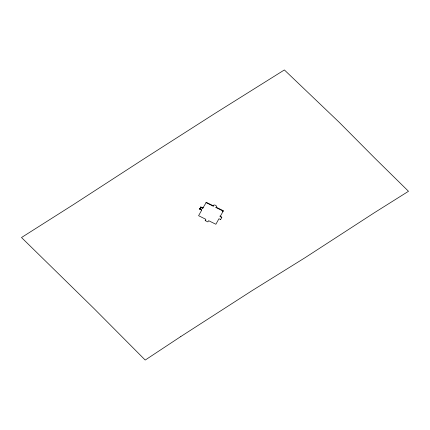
<?xml version="1.0" encoding="UTF-8"?>
<svg xmlns="http://www.w3.org/2000/svg" width="430" height="430" viewBox="0 0 430 430"><rect width="100%" height="100%" fill="white"/><g stroke="black" fill="none" stroke-linecap="round" stroke-linejoin="round"><path stroke-width="0.64" d="M205.615 220.794L205.82 220.397M205.932 202.557L213.194 206.153L213.301 205.798L206.298 202.337L202.847 208.082L200.273 207.131L202.32 208.201L202.648 207.496L202.799 208.055M223.218 211.108L215.957 207.518L216.07 207.169L223.073 210.635L223.218 211.108L220.133 216.634L221.81 217.451L221.106 216.612M200.418 209.319L200.633 208.996L200.186 209.071M201.654 207.206L201.03 207.561M200.477 209.313L200.643 209.018M201.541 207.496L201.708 207.201L201.197 207.265L200.02 209.367L200.53 209.308M201.31 210.007L201.476 209.711L199.38 208.733L201.675 210.189L198.59 215.709L205.846 219.305L205.142 220.563L207.91 221.928L208.614 220.671L215.871 224.261L218.956 218.741L220.633 219.553M213.194 206.153C213.156 203.385 218.402 206.013 215.957 207.518M222.477 211.7L223.073 210.635L222.439 210.754M220.611 219.558L221.81 217.451M202.847 208.082L203.32 207.663M200.617 209.157L199.321 208.835M200.332 207.029L201.557 207.341M220.095 215.962L220.133 216.634M180.815 336.534L145.211 360.055L94.009 308.541L21.5 237.527L73.294 204.685L143.717 158.993L214.812 113.52L284.375 69.945L339.345 122.442L374.863 158.202L408.5 191.285L374.245 212.807L304.951 257.774L252.05 290.664L180.815 336.534"/></g></svg>
